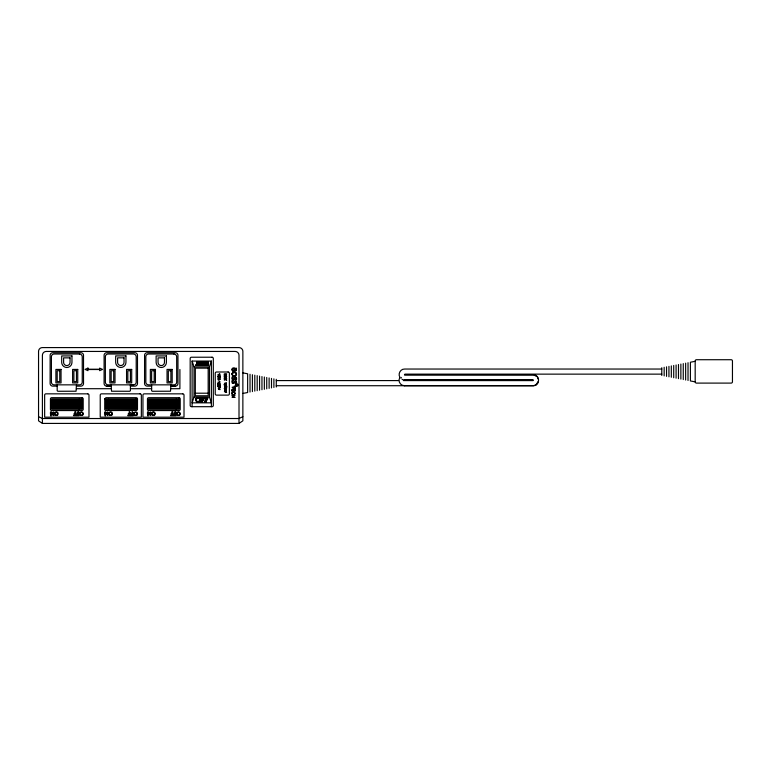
<?xml version="1.0" encoding="UTF-8"?>
<svg xmlns="http://www.w3.org/2000/svg" width="771" height="771" viewBox="0 0 771 771"><rect width="100%" height="100%" fill="white"/><g stroke="black" fill="none" stroke-linecap="round" stroke-linejoin="round"><path stroke-width="1.16" d="M57.179 384.845L57.189 390.714L57.825 391.273L76.059 391.225L76.454 384.845M133.518 384.845L108.056 384.845A2.679 2.679 0 0 1 105.367 382.175L105.367 356.684A2.679 2.679 0 0 1 108.056 354.014L133.402 354.005A2.795 2.795 0 0 1 136.207 356.8L136.197 382.175A2.679 2.679 0 0 1 133.518 384.845L130.424 384.845L130.424 390.627L129.779 391.273L111.544 391.225L111.149 384.845M151.627 384.845L151.627 390.714L152.273 391.273L170.507 391.225L170.902 384.845M198.561 362.958L198.59 361.975L200.653 362.206M198.735 365.358L200.788 365.3L198.735 365.358C198.022 363.343 199.997 366.427 200.123 364.558M199.679 363.633L200.123 363.854L199.159 364.201M199.159 364.259L199.313 363.411M200.132 362.206L199.323 362.216M200.479 365.107L200.653 362.158M201.549 364.529L201.742 365.252A1.234 1.128 0 0 0 202.31 365.435L203.101 364.924M205.539 365.377L205.549 363.729M205.558 362.64L205.847 361.975L203.65 361.975L203.621 362.958L204.382 362.168M196.827 362.543L196.817 365.184L196.123 365.04M195.921 364.616L195.767 365.358L198.253 365.358L198.089 364.722M205.558 362.38L205.847 365.358L203.795 365.358L203.775 364.471L205.076 365.059M207.852 364.558L207.563 365.175L206.811 364.577M208.392 362.158L208.517 365.358M201.192 401.73L201.443 400.959M205.096 400.959L204.835 401.73M205.693 398.193L205.674 399.715L206.83 399.725L205.674 399.667M196.827 362.592L196.48 361.975L197.337 362.216M205.182 362.572L204.382 362.216M207.852 362.592L207.563 361.975L208.392 362.206M201.192 401.681L202.686 401.961L202.031 401.18M204.835 401.681L206.339 401.961L205.674 401.18M201.443 398.376L200.99 397.643L204.074 397.701C204.681 400.255 203.004 396.496 202.041 398.25M205.096 398.376L204.633 397.643L207.727 397.701L207.756 398.761L207.476 398.289M104.731 398.809L104.721 409.256A1.282 1.282 0 0 0 106.003 410.538L136.689 410.451L137.479 409.43L137.489 398.983A1.282 1.282 0 0 0 136.197 397.691L106.003 397.691L104.731 398.809M205.182 364.558L204.488 365.136M206.387 364.51L206.397 364.298A1.137 1.041 0 0 1 206.561 363.922L206.667 363.748M197.212 362.38L197.193 365.175L198.012 364.924M199.612 400.4L199.66 399.889M198.706 362.958L198.947 362.264M195.709 399.243L195.709 400.38M206.85 364.066L206.811 364.625M206.811 364.278L207.139 363.748M203.101 364.972L202.966 363.97M205.693 398.25L207.476 398.347M196.48 398.771L196.73 401.132M197.077 401.44A1.349 1.234 0 0 0 197.752 401.73L198.716 401.652L199.612 400.351M192.104 361.079L194.032 366.861L194.032 397.055L192.104 402.838L211.379 402.838L209.452 397.055L209.452 366.861L211.379 361.079L192.104 361.079L192.104 406.693M538.158 381.539L536.057 384.71L533.648 385.722L276.278 385.722M195.709 399.291L195.901 398.723A2.294 2.091 0 0 1 196.441 398.058M201.462 362.148L201.626 363.642M399.783 377.684C397.47 381.144 400.631 385.943 404.65 385.702M400.997 378.233L401.354 377.453M199.467 400.785L198.908 401.489M196.48 398.819L197.048 398.067M202.156 398.019L202.031 399.715L203.187 399.725L202.031 399.667M201.327 362.389L201.915 361.927A1.291 1.176 0 0 1 202.609 361.965L202.792 362.091M201.742 362.264L201.597 362.939M206.667 363.796C208.083 363.555 204.835 360.876 206.994 362.553M207.014 363.883L207.852 363.652L207.293 363.739M239.01 423.414L242.865 420.831L242.865 351.104A3.874 3.874 0 0 0 239.01 347.586L42.405 347.586A3.788 3.788 0 0 0 38.55 351.441L38.55 420.831L42.405 423.414L239.01 423.414L239.01 355.296A3.855 3.855 0 0 0 235.155 351.441L46.26 351.441A3.855 3.855 0 0 0 42.405 355.296L42.405 423.414M201.751 362.312L202.995 362.813M199.275 401.672L196.962 401.826M199.005 401.874L199.525 401.498A2.255 2.062 0 0 0 200.065 400.881L200.258 399.243M242.865 416.687L239.01 418.518L42.405 418.518L38.55 416.687M198.716 401.604L198.022 401.749M224.968 387.707C222.308 390.348 229.729 388.218 224.968 387.707A2.226 2.226 0 0 1 225.72 387.678M242.865 393.432L247.636 392.516L247.636 373.79L242.865 372.875M695.182 361.31L690.411 362.225L690.411 380.951L695.182 381.867L695.182 361.001A1.282 1.282 0 0 1 696.473 359.72L731.168 359.72A1.282 1.282 0 0 1 732.45 361.001L732.45 381.818A1.282 1.282 0 0 1 731.168 383.1L696.473 383.1A1.282 1.282 0 0 1 695.182 381.818M197.598 397.566L196.441 398.115A2.294 2.091 0 0 0 195.901 398.78M197.684 397.865L198.648 398.019M197.598 397.624L199.506 398.058M200.123 363.661L199.458 363.594M202.426 399.889L202.031 401.238M206.079 399.889L205.674 401.238M206.994 362.505L207.852 363.517M202.426 399.937L203.207 400.274M206.079 399.937L206.734 400.033M206.136 397.923L206.618 397.913M208.517 365.3L207.544 365.309M204.228 364.259L204.373 363.411M205.847 365.3L203.795 365.358M194.032 366.861L209.452 366.861M661.778 369.039L404.688 369.039C400.554 368.779 397.663 373.868 399.908 377.318M404.862 374.137L661.778 374.137M404.438 374.773L533.445 374.822C540.249 374.706 540.249 385.828 533.445 385.702L404.592 385.702M404.496 374.802L533.648 374.802L537.002 376.701M224.265 376.431L226.732 376.335L224.698 375.188L226.732 373.983L224.265 373.925L224.265 374.494L226.337 374.32L224.236 375.082L226.308 375.882L224.265 375.756L225.055 377.79L224.265 377.751L224.265 379.014L225.325 379.303C223.773 379.785 224.149 380.816 225.566 379.448L226.732 380.248L225.691 379.361C227.272 379.053 226.886 377.954 225.46 379.226C222.106 377.655 229.854 377.645 224.38 376.508M533.108 379.92L403.541 379.862L402.057 379.332M532.906 379.939L405.026 379.852M276.278 380.585L398.597 380.585M403.387 380.585L533.108 380.604M106.697 386.136L111.149 386.136L106.697 386.136A2.612 2.612 0 0 1 104.085 383.524L104.104 354.988A2.612 2.612 0 0 1 106.687 352.723L134.896 352.723A2.612 2.612 0 0 1 137.479 354.988L137.498 383.524A2.612 2.612 0 0 1 134.886 386.136L130.424 386.136L130.424 384.845M175.364 386.136L170.902 386.136L175.364 386.136A2.612 2.612 0 0 0 177.976 383.524L177.956 354.988A2.612 2.612 0 0 0 175.374 352.723L147.165 352.723A2.612 2.612 0 0 0 144.582 354.988L144.562 383.524A2.612 2.612 0 0 0 147.174 386.126L151.627 386.136M57.179 386.126L52.727 386.126A2.612 2.612 0 0 1 50.115 383.524L50.134 354.988A2.612 2.612 0 0 1 52.717 352.723L80.926 352.723A2.612 2.612 0 0 1 83.509 354.988L83.528 383.524A2.612 2.612 0 0 1 80.916 386.136L76.454 386.126M76.454 388.7L111.149 388.7M130.424 388.7L151.627 388.7M170.902 388.7L179.903 388.7L179.903 369.492M195.323 393.2L208.17 393.2M194.032 397.055L209.452 397.055M51.724 399.918L81.919 399.918M106.003 399.908L136.207 399.908M148.736 399.918L178.93 399.918M51.724 400.853L81.919 400.853M106.003 400.843L136.207 400.843M148.736 400.853L178.93 400.853M106.003 401.778L136.207 401.778M51.724 401.787L81.919 401.787M148.736 401.787L178.93 401.787M200.99 401.903L202.686 401.903M204.633 401.903L206.339 401.903M51.724 402.722L81.919 402.722M106.003 402.713L136.207 402.713M148.736 402.722L178.93 402.722M51.724 403.657L81.919 403.657M106.003 403.647L136.207 403.647M148.736 403.657L178.93 403.657M51.724 404.592L81.919 404.592M106.003 404.582L136.207 404.582M148.736 404.592L178.93 404.592M51.724 405.527L81.919 405.527M106.003 405.517L136.207 405.517M148.736 405.527L178.93 405.527M51.724 406.462L81.919 406.462M106.003 406.452L136.207 406.452M148.736 406.462L178.93 406.462M51.724 407.396L81.919 407.396M106.003 407.387L136.207 407.387M148.736 407.396L178.93 407.396M51.724 408.322L81.919 408.322M106.003 408.322L136.207 408.322M148.736 408.322L178.93 408.322M205.182 363.854L204.411 364.259M207.544 365.358L206.667 365.078M197.28 401.97L196.682 401.681M201.848 365.04L202.802 364.452M198.667 397.634L199.506 398.115A2.217 2.024 0 0 1 200.065 398.78L200.258 399.291M202.098 363.854L202.802 364.51M202.291 364.018L201.626 363.584M201.597 362.881L203.052 364.124M198.648 397.971L199.458 398.944M196.682 401.73L196.432 401.508A2.101 1.918 0 0 1 195.892 400.901L195.709 400.332M55.088 415.232L57.497 415.232A1.802 1.802 0 0 0 57.931 414.663L57.931 412.822A1.658 1.658 0 0 0 57.507 412.254L55.078 412.263A1.773 1.773 0 0 0 54.645 412.842L54.645 414.663A1.802 1.802 0 0 0 55.117 415.251M537.715 377.78L538.158 378.985M199.458 398.896L199.612 399.436M202.995 362.755L203.159 361.936M199.612 399.388L199.66 399.947M206.83 399.725L207.081 399.147L206.85 400.226M203.187 399.725L203.428 399.147L203.207 400.226M688.021 362.688L688.021 380.498M685.641 363.151L685.641 380.036M683.251 363.604L683.251 379.573M680.87 364.066L680.87 379.12M678.48 364.519L678.48 378.657M676.09 364.982L676.09 378.195M673.709 365.444L673.709 377.742M671.319 365.897L671.319 377.279M668.939 366.36L668.939 376.826M666.549 366.823L666.549 376.364M664.159 367.275L664.159 375.901M661.778 367.738L661.778 375.448M276.278 379.303L276.278 387.013M273.888 378.84L273.888 387.466M271.498 378.388L271.498 387.929M269.118 377.925L269.118 388.391M266.727 377.462L266.727 388.844M264.347 377.009L264.347 389.307M261.957 376.547L261.957 389.76M259.567 376.084L259.567 390.222M257.186 375.631L257.186 390.685M254.796 375.169L254.796 391.138M252.406 374.716L252.406 391.601M250.026 374.253L250.026 392.063M211.379 361.079L211.379 406.693M207.852 362.543L207.852 364.616M205.182 362.524L205.182 364.616M205.096 398.328L205.096 401.007M201.443 398.328L201.443 401.007M200.123 362.524L200.123 364.616M198.253 365.358L195.767 365.358M176.366 398.983L176.366 409.256M108.576 398.973L108.576 409.256M79.346 398.983L79.346 409.256M51.04 412.601C51.782 423.183 48.043 404.727 53.324 414.885C52.283 408.669 55.155 414.008 53.286 415.588L51.05 412.601M105.328 412.591C106.07 423.183 102.321 404.727 107.612 414.885C106.571 408.669 109.434 414.008 107.564 415.588L105.338 412.591M148.061 412.601C148.793 423.183 145.054 404.727 150.335 414.885C149.295 408.669 152.166 414.008 150.297 415.588L148.061 412.601M233.68 389.75C234.471 391.013 232.832 391.186 233.507 389.75C230.539 388.912 233.729 392.102 232.013 391.311C229.922 388.256 237.025 388.199 235.049 391.157C233.555 391.89 236.215 389.037 233.68 389.75M218.097 384.16L217.856 384.922C216.439 381.231 221.344 386.117 219.6 383.264C221.672 385.799 217.74 383.515 218.097 384.16M237.738 384.729C237.015 386.791 235.02 384.613 236.832 385.182C240.629 385.23 231.792 383.891 237.738 384.729M75.674 412.36L76.03 415.636L73.563 415.636C72.676 413.834 76.184 417.024 75.201 413.873L74.276 413.863C73.12 413.42 75.625 414.152 75.211 412.128C73.438 412.09 76.955 411.502 75.674 412.36M78.584 412.36L78.941 415.636L76.474 415.636C75.587 413.834 79.095 417.024 78.112 413.873L77.187 413.863C76.03 413.42 78.536 414.152 78.122 412.128C76.348 412.09 79.876 411.502 78.584 412.36M129.952 412.408L130.309 415.685L127.851 415.685C126.964 413.892 130.472 417.072 129.48 413.921L128.555 413.911C127.398 413.468 129.913 414.2 129.499 412.177L128.959 411.965L129.981 412.312M132.863 412.408L133.219 415.685L130.762 415.685C129.875 413.892 133.383 417.072 132.39 413.921L131.465 413.911C130.318 413.468 132.824 414.2 132.41 412.177L131.87 411.965L132.891 412.312M172.685 412.36L173.041 415.636L170.574 415.636C169.697 413.834 173.196 417.024 172.212 413.873L171.287 413.863C170.131 413.42 172.637 414.152 172.222 412.128C170.449 412.09 173.976 411.502 172.685 412.36M175.595 412.36L175.952 415.636L173.485 415.636C172.608 413.834 176.106 417.024 175.123 413.873L174.198 413.863C173.041 413.42 175.547 414.152 175.142 412.128C173.359 412.09 176.887 411.502 175.595 412.36M232.283 369.107C231.464 371.275 235.02 371.371 234.201 369.126L232.283 369.107M236.456 369.569L236.042 370.88L235.078 371.044A1.089 1.089 0 0 1 234.538 370.514C232.129 374.224 229.71 365.252 236.186 368.596L236.437 368.143L236.456 369.569M231.955 373.877L232.456 375.67A2.13 2.13 0 0 0 233.15 376.181L235.328 376.181A2.101 2.101 0 0 0 236.013 375.66L236.543 374.195L236.013 372.759A2.168 2.168 0 0 0 235.328 372.248L233.121 372.239A1.985 1.985 0 0 0 232.447 372.75L231.955 373.877M231.955 392.998L232.456 394.126A1.272 1.272 0 0 1 232.167 393.326C232.611 390.618 236.562 393.345 234.085 394.328C236.051 395.031 235.049 390.724 232.881 391.841A1.475 1.475 0 0 0 232.534 392.025A1.388 1.388 0 0 0 231.994 392.805L231.955 392.998M219.137 376.393C218.569 377.954 217.412 376.113 218.386 375.65C216.593 378.127 219.648 377.405 219.918 375.901L220.381 377.337L220.159 375.708L219.109 375.718L219.137 376.393M236.543 378.368L236.495 379.756L235.107 379.756L236.263 378.657L235.55 377.607L233.748 379.824L232.264 379.621L231.984 377.115L233.324 377.077L232.216 378.31L232.987 379.467L235.097 377.135A1.224 1.224 0 0 1 235.936 377.202L236.543 378.368M236.543 381.944L236.495 383.332L235.107 383.332L236.263 382.223L235.55 381.182L233.748 383.399L232.264 383.187L231.984 380.691L233.324 380.652L232.216 381.876L232.987 383.033L235.097 380.71A1.224 1.224 0 0 1 235.936 380.778L236.543 381.944M219.137 386.107C218.511 387.611 217.567 385.808 218.328 385.365C216.718 388.025 219.668 386.84 219.918 385.645L220.381 387.003L220.159 385.461L219.109 385.471L219.137 386.107M232.206 374.002C234.538 380.17 239.685 369.887 232.514 373.357A1.282 1.282 0 0 0 232.206 374.002M225.566 386.541C223.503 385.577 224.669 388.015 226.346 386.184L226.799 387.235L226.587 386.04L225.566 386.541M57.623 413.844C56.987 418.181 52.804 412.273 56.466 412.061A1.07 1.07 0 0 1 57.006 412.321L57.623 413.844M82.68 413.873C82.044 418.258 77.804 412.283 81.514 412.071A1.079 1.079 0 0 1 82.063 412.321L82.68 413.873M111.901 413.844C111.275 418.181 107.082 412.273 110.754 412.061A1.07 1.07 0 0 1 111.284 412.321L111.901 413.844M136.968 413.921C136.332 418.316 132.092 412.331 135.802 412.119A1.079 1.079 0 0 1 136.342 412.379L136.968 413.921M154.634 413.844C153.998 418.181 149.815 412.273 153.477 412.061A1.07 1.07 0 0 1 154.017 412.321L154.634 413.844M179.691 413.873C179.055 418.258 174.815 412.283 178.525 412.071A1.079 1.079 0 0 1 179.074 412.321L179.691 413.873M224.255 384.729C224.795 387.138 226.741 383.042 226.192 385.288C227.358 385.857 225.315 382.734 224.255 384.729M234.895 387.996L234.133 388.729L235.049 388.7L235.049 386.175L234.133 386.146L234.895 387.254C230.674 386.57 231.772 388.285 234.895 387.996M83.201 413.776L82.998 414.692A1.831 1.831 0 0 1 82.564 415.27L80.117 415.27A1.773 1.773 0 0 1 79.673 414.692L79.673 412.851A1.802 1.802 0 0 1 80.107 412.273L82.574 412.263A1.677 1.677 0 0 1 82.998 412.832L83.201 413.776M112.412 413.748L112.209 414.653A1.802 1.802 0 0 1 111.785 415.232L109.366 415.232A1.744 1.744 0 0 1 108.933 414.653L108.933 412.842A1.773 1.773 0 0 1 109.357 412.263L111.795 412.254A1.658 1.658 0 0 1 112.219 412.822L112.412 413.748M137.489 413.825L137.286 414.74A1.831 1.831 0 0 1 136.852 415.328L134.405 415.328A1.773 1.773 0 0 1 133.961 414.74L133.961 412.909A1.802 1.802 0 0 1 134.395 412.321L136.862 412.312A1.677 1.677 0 0 1 137.286 412.88L137.489 413.825M155.144 413.748L154.942 414.663A1.802 1.802 0 0 1 154.518 415.232L152.099 415.232A1.802 1.802 0 0 1 151.675 414.663L151.665 412.842A1.773 1.773 0 0 1 152.089 412.263L154.528 412.254A1.658 1.658 0 0 1 154.942 412.822L155.144 413.748M180.221 413.776L180.009 414.692A1.831 1.831 0 0 1 179.576 415.27L177.128 415.27A1.773 1.773 0 0 1 176.684 414.692L176.694 412.851A1.802 1.802 0 0 1 177.118 412.273L179.585 412.263A1.677 1.677 0 0 1 180.019 412.832L180.221 413.776M225.575 384.922L224.361 384.922L225.575 384.922M236.225 369.598L235.03 370.475L234.442 369.126L236.225 369.598M224.38 388.343C226.105 390.357 227.512 386.772 224.38 388.343M219.735 373.925L219.899 374.513C215.234 373.501 220.207 376.797 219.735 373.925M219.735 381.635L219.899 382.194C215.254 381.211 220.188 384.372 219.735 381.635M226.163 382.917L226.317 383.351C221.759 382.474 226.587 385.192 226.163 382.917M219.581 387.697C215.514 389.519 223.6 390.386 218.299 388.729C219.533 388.449 221.152 387.244 219.581 387.697M220.227 379.014C217.268 383.322 216.921 374.552 220.227 379.014M219.34 379.091L218.713 379.39L218.713 378.416L219.34 379.091M87.961 368.114L85.07 369.396L87.961 370.678L87.961 369.521L99.632 369.521L99.632 370.678L102.533 369.396L99.632 368.114L99.632 369.27L87.961 369.27L87.961 368.114M225.199 390.271C228.881 391.446 222.703 391.215 226.211 392.073C228.399 392.931 221.296 391.34 226.009 390.936C221.528 389.769 229.623 389.403 225.199 390.271M225.855 377.539L225.18 377.751L225.18 377.058L225.855 377.539M79.432 354.005L54.095 354.005A2.679 2.679 0 0 0 51.406 356.684L51.406 382.165A2.679 2.679 0 0 0 54.095 384.845L79.558 384.845A2.679 2.679 0 0 0 82.246 382.175L82.237 356.8A2.795 2.795 0 0 0 79.432 354.005M173.88 354.005L148.533 354.005A2.679 2.679 0 0 0 145.844 356.684L145.844 382.175A2.679 2.679 0 0 0 148.533 384.845L173.995 384.845A2.679 2.679 0 0 0 176.684 382.175L176.675 356.8A2.795 2.795 0 0 0 173.88 354.014M71.963 355.932L61.69 355.932L61.69 362.36A5.137 5.137 0 0 0 66.826 367.497A5.137 5.137 0 0 0 71.963 362.36L71.963 355.932M125.952 355.903L115.679 355.903L115.679 362.331A5.137 5.137 0 0 0 120.816 367.468A5.137 5.137 0 0 0 125.952 362.331L125.952 355.903M166.401 355.932L156.127 355.932L156.127 362.36A5.137 5.137 0 0 0 161.264 367.497A5.137 5.137 0 0 0 166.401 362.36L166.401 355.932M212.025 357.224L191.468 357.224A1.282 1.282 0 0 0 190.177 358.505L190.177 405.411A1.282 1.282 0 0 0 191.468 406.693L212.025 406.693A1.282 1.282 0 0 0 213.307 405.411L213.307 358.505A1.282 1.282 0 0 0 212.025 357.224M70.036 357.86L63.608 357.86L63.608 362.36A3.209 3.209 0 0 0 66.817 365.57A3.209 3.209 0 0 0 70.036 362.36L70.036 357.86M124.025 357.831L117.597 357.831L117.597 362.331A3.209 3.209 0 0 0 120.806 365.541A3.209 3.209 0 0 0 124.025 362.331L124.025 357.831M164.474 357.86L158.045 357.86L158.045 362.36A3.209 3.209 0 0 0 161.255 365.57A3.209 3.209 0 0 0 164.474 362.36L164.474 357.86M208.17 368.143L195.323 368.143L195.323 395.774L208.17 395.774L208.17 368.143M61.044 369.425L55.907 369.425L55.907 382.917L61.044 382.917L61.044 369.425M77.746 369.425L72.609 369.425L72.609 382.917L77.746 382.917L77.746 369.425M115.004 369.425L109.867 369.425L109.867 382.917L115.004 382.917L115.004 369.425M131.696 369.425L126.56 369.425L126.56 382.917L131.696 382.917L131.696 369.425M155.434 369.425L150.345 369.425L150.345 382.917L155.434 382.917L155.434 369.425M172.184 369.425L167.037 369.425L167.037 382.917L172.184 382.917L172.184 369.425M59.762 370.706L57.189 370.706L57.189 381.635L59.762 381.635L59.762 370.706M76.464 370.706L73.891 370.706L73.891 381.635L76.464 381.635L76.464 370.706M113.722 370.716L111.149 370.716L111.149 381.635L113.722 381.635L113.722 370.716M130.415 370.716L127.841 370.716L127.841 381.635L130.415 381.635L130.415 370.716M154.2 370.716L151.627 370.716L151.627 381.635L154.2 381.635L154.2 370.716M170.892 370.716L168.329 370.716L168.329 381.635L170.892 381.635L170.892 370.716M228.091 371.998L216.526 371.998A1.282 1.282 0 0 0 215.234 373.28L215.234 393.846A1.282 1.282 0 0 0 216.526 395.128L228.091 395.128A1.282 1.282 0 0 0 229.373 393.846L229.373 373.28A1.282 1.282 0 0 0 228.091 371.998M87.701 393.846L45.942 393.836A1.282 1.282 0 0 0 44.651 395.128L44.651 417.188L88.983 417.188L88.983 395.128A1.282 1.282 0 0 0 87.701 393.846M140.062 393.846L101.512 393.846A1.282 1.282 0 0 0 100.23 395.128L100.23 417.188L141.344 417.188L141.344 395.128A1.282 1.282 0 0 0 140.062 393.846M182.727 393.846L144.235 393.846A1.282 1.282 0 0 0 142.953 395.128L142.953 417.188L184.009 417.188L184.009 395.128A1.282 1.282 0 0 0 182.727 393.846M232.158 394.81L232.013 395.783L233.459 395.484L233.478 397.046C228.361 397.258 238.798 397.749 233.652 397.046L233.652 395.484C236.745 395.696 233.95 394.733 232.158 394.81M81.919 397.701L51.724 397.691A1.282 1.282 0 0 0 50.433 398.983L50.433 409.256A1.282 1.282 0 0 0 51.724 410.548L81.919 410.548A1.282 1.282 0 0 0 83.201 409.256L83.201 398.983A1.282 1.282 0 0 0 81.919 397.701M178.93 397.701L148.736 397.691A1.282 1.282 0 0 0 147.454 398.983L147.454 409.256A1.282 1.282 0 0 0 148.736 410.548L178.93 410.548A1.282 1.282 0 0 0 180.221 409.256L180.221 398.983A1.282 1.282 0 0 0 178.93 397.701M81.919 398.983L51.724 398.983L51.724 409.256L81.919 409.256L81.919 398.983M136.207 398.973L106.003 398.973L106.003 409.256L136.207 409.256L136.207 398.973M178.93 398.983L148.736 398.983L148.736 409.256L178.93 409.256L178.93 398.983M236.09 386.146A1.282 1.282 0 0 0 238.017 385.028A1.282 1.282 0 0 0 236.09 383.919A1.282 1.282 0 0 0 236.09 386.146"/></g></svg>
